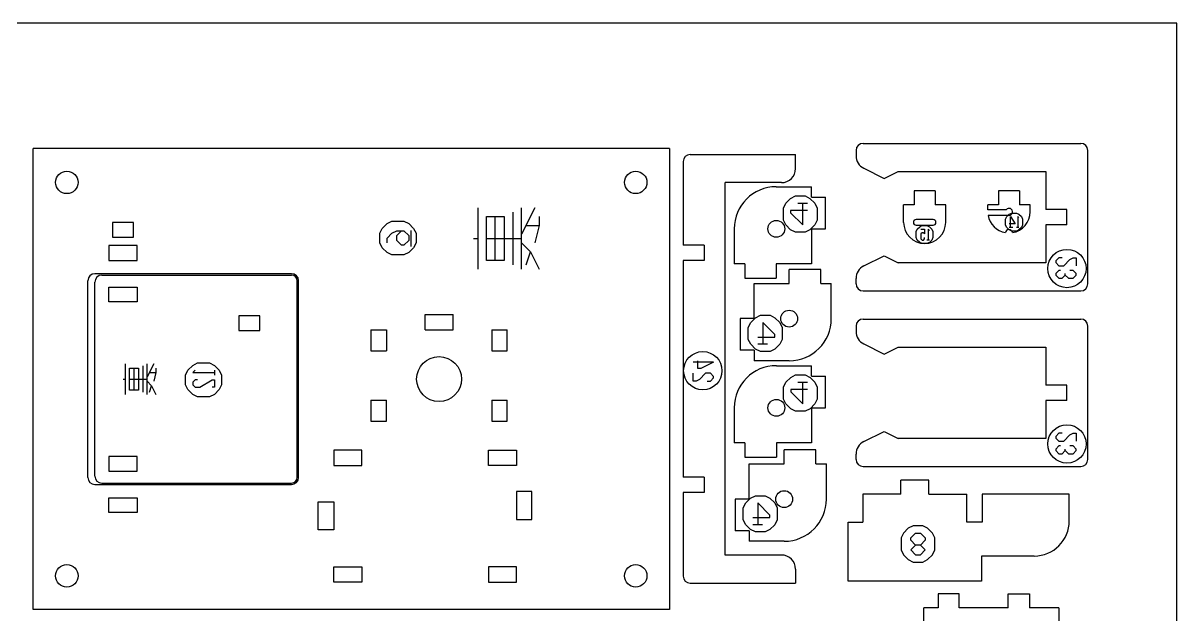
# Model space of a CAD drawing. Units: millimetres on the paper. Extents: x -210 to 68, y -148 to 80.
# Drawn here: x -104.3 to 60, y -12.7 to 71.5 of the extents above; entities that cross this region are included whole.
import ezdxf

# ---------------------------------------------------------------- set-up
doc = ezdxf.new("R2010")
doc.units = ezdxf.units.MM
for name, color, linetype, lineweight in [('1-4_1-4ﾚｲﾔ', 3, 'Continuous', 25), ('1-5_1-5ﾚｲﾔ', 2, 'Continuous', 25), ('7-0', 3, 'Continuous', 25)]:
    doc.layers.add(name, color=color, linetype=linetype, lineweight=lineweight)

msp = doc.modelspace()

# ---------------------------------------------------------------- linework, layer by layer
at = {"layer": '1-4_1-4ﾚｲﾔ'}
for p, q in [((15.318, 54.38), (46.318, 54.38)), ((-12.265, 53.629), (-102.865, 53.629)), ((-102.865, -11.971), (-102.865, 53.629)), ((-9.306, 52.789), (5.694, 52.789)), ((5.694, 50.789), (5.694, 52.789)), ((14.318, 53.38), (14.318, 52.616)), ((47.318, 34.38), (47.318, 53.38)), ((-10.306, 51.789), (-10.306, 39.889)), ((15.424, 50.827), (18.318, 49.38)), ((18.318, 49.38), (20.318, 50.38)), ((20.318, 50.38), (41.318, 50.38)), ((41.318, 50.38), (41.318, 44.98)), ((-4.306, -4.211), (-4.306, 48.789)), ((3.694, 48.789), (-4.306, 48.789)), ((2.955, 48.212), (7.955, 48.212)), ((7.955, 46.712), (7.955, 48.212)), ((7.955, 46.712), (9.955, 46.712)), ((9.955, 42.212), (9.955, 46.712)), ((25.582, 47.631), (22.582, 47.631)), ((22.582, 47.631), (22.582, 45.631)), ((25.582, 47.631), (25.582, 45.631)), ((37.582, 47.631), (34.582, 47.631)), ((34.582, 47.631), (34.582, 45.631)), ((37.582, 47.631), (37.582, 45.631)), ((22.582, 45.631), (21.082, 45.631)), ((21.082, 43.131), (21.082, 45.631)), ((27.082, 45.631), (25.582, 45.631)), ((27.082, 43.131), (27.082, 45.631)), ((34.582, 45.631), (33.082, 45.631)), ((33.082, 44.931), (33.082, 45.631)), ((35.682, 44.931), (33.082, 44.931)), ((39.082, 45.631), (37.582, 45.631)), ((39.082, 44.631), (39.082, 45.631)), ((44.318, 44.98), (41.318, 44.98)), ((44.318, 42.78), (44.318, 44.98)), ((44.318, 42.83), (44.318, 44.93)), ((25.282, 43.531), (22.882, 43.531)), ((22.882, 42.731), (25.282, 42.731)), ((36.082, 44.131), (33.124, 44.131)), ((44.318, 42.78), (41.318, 42.78)), ((41.318, 42.78), (41.318, 37.38)), ((-3.045, 42.212), (-3.045, 37.212)), ((7.955, 42.212), (7.955, 37.212)), ((7.955, 42.212), (9.955, 42.212)), ((-7.306, 39.889), (-10.306, 39.889)), ((-7.306, 39.889), (-7.306, 37.689)), ((-7.306, 39.789), (-7.306, 37.789)), ((15.424, 36.933), (18.318, 38.38)), ((18.318, 38.38), (20.318, 37.38)), ((-7.306, 37.689), (-10.306, 37.689)), ((-10.306, 37.689), (-10.306, 6.889)), ((-1.545, 37.212), (-3.045, 37.212)), ((-1.545, 37.212), (-1.545, 35.212)), ((2.955, 37.212), (2.955, 35.212)), ((7.955, 37.212), (2.955, 37.212)), ((4.791, 34.431), (4.791, 36.431)), ((9.291, 36.431), (4.791, 36.431)), ((9.291, 34.431), (9.291, 36.431)), ((41.318, 37.38), (20.318, 37.38)), ((-95.065, 6.829), (-95.065, 34.829)), ((-66.065, 35.829), (-94.065, 35.829)), ((-94.065, 7.029), (-94.065, 34.629)), ((-93.065, 35.629), (-66.065, 35.629)), ((-65.265, 6.829), (-65.265, 34.829)), ((-65.065, 6.829), (-65.065, 34.829)), ((-1.545, 35.212), (2.955, 35.212)), ((14.318, 34.38), (14.318, 35.144)), ((-0.209, 34.431), (4.791, 34.431)), ((-0.209, 29.431), (-0.209, 34.431)), ((9.291, 34.431), (10.791, 34.431)), ((10.791, 29.431), (10.791, 34.431)), ((15.318, 33.38), (46.318, 33.38)), ((-88.065, 31.829), (-92.065, 31.829)), ((-73.565, 29.829), (-73.565, 27.729)), ((-70.565, 29.829), (-73.565, 29.829)), ((-70.565, 27.729), (-70.565, 29.829)), ((-47.065, 27.829), (-47.065, 30.029)), ((-47.065, 30.029), (-43.065, 30.029)), ((-43.065, 27.829), (-43.065, 30.029)), ((-0.209, 29.431), (-2.209, 29.431)), ((-2.209, 29.431), (-2.209, 24.931)), ((14.318, 28.38), (14.318, 27.616)), ((15.318, 29.38), (46.318, 29.38)), ((47.318, 9.38), (47.318, 28.38)), ((-73.565, 27.729), (-70.565, 27.729)), ((-54.765, 27.829), (-52.565, 27.829)), ((-54.765, 27.829), (-54.765, 24.829)), ((-52.565, 27.829), (-52.565, 24.829)), ((-47.065, 27.829), (-43.065, 27.829)), ((-37.565, 27.829), (-37.565, 24.829)), ((-37.565, 27.829), (-35.365, 27.829)), ((-35.365, 24.829), (-35.365, 27.829)), ((-54.765, 24.829), (-52.565, 24.829)), ((-37.565, 24.829), (-35.365, 24.829)), ((-0.209, 24.931), (-2.209, 24.931)), ((-0.209, 24.931), (-0.209, 23.431)), ((15.424, 25.827), (18.318, 24.38)), ((18.318, 24.38), (20.318, 25.38)), ((20.318, 25.38), (41.318, 25.38)), ((41.318, 25.38), (41.318, 19.98)), ((4.791, 23.431), (-0.209, 23.431)), ((2.966, 22.738), (7.966, 22.738)), ((7.966, 21.238), (7.966, 22.738)), ((7.966, 21.238), (9.966, 21.238)), ((9.966, 16.738), (9.966, 21.238)), ((44.318, 19.98), (41.318, 19.98)), ((44.318, 17.78), (44.318, 19.98)), ((44.318, 17.83), (44.318, 19.93)), ((-54.765, 17.829), (-52.565, 17.829)), ((-54.765, 17.829), (-54.765, 14.829)), ((-52.565, 14.829), (-52.565, 17.829)), ((-37.565, 17.829), (-35.365, 17.829)), ((-35.365, 14.829), (-35.365, 17.829)), ((-3.034, 16.738), (-3.034, 11.738)), ((7.966, 16.738), (7.966, 11.738)), ((7.966, 16.738), (9.966, 16.738)), ((44.318, 17.78), (41.318, 17.78)), ((41.318, 17.78), (41.318, 12.38)), ((-54.765, 14.829), (-52.565, 14.829)), ((15.424, 11.933), (18.318, 13.38)), ((18.318, 13.38), (20.318, 12.38)), ((-1.534, 11.738), (-3.034, 11.738)), ((-1.534, 11.738), (-1.534, 9.738)), ((2.966, 11.738), (2.966, 9.738)), ((7.966, 11.738), (2.966, 11.738)), ((41.318, 12.38), (20.318, 12.38)), ((-60.065, 10.729), (-60.065, 8.529)), ((-56.065, 10.729), (-60.065, 10.729)), ((-56.065, 8.529), (-56.065, 10.729)), ((4.083, 8.747), (4.083, 10.747)), ((8.583, 10.747), (4.083, 10.747)), ((8.583, 8.747), (8.583, 10.747)), ((14.318, 9.38), (14.318, 10.144)), ((-88.065, 9.829), (-92.065, 9.829)), ((-60.065, 8.529), (-56.065, 8.529)), ((-1.534, 9.738), (2.966, 9.738)), ((-0.917, 8.747), (4.083, 8.747)), ((-0.917, 3.747), (-0.917, 8.747)), ((8.583, 8.747), (10.083, 8.747)), ((10.083, 3.747), (10.083, 8.747)), ((15.318, 8.38), (46.318, 8.38)), ((-7.306, 6.889), (-10.306, 6.889)), ((-7.306, 6.889), (-7.306, 4.689)), ((-7.306, 6.789), (-7.306, 4.789)), ((-94.065, 5.829), (-66.065, 5.829)), ((-93.065, 6.029), (-66.065, 6.029)), ((24.668, 6.446), (20.668, 6.446)), ((20.668, 4.446), (20.668, 6.446)), ((24.668, 4.446), (24.668, 6.446)), ((-62.265, 3.379), (-60.065, 3.379)), ((-60.065, 3.379), (-60.065, -0.621)), ((-34.047, 4.829), (-34.047, 0.829)), ((-31.847, 4.829), (-34.047, 4.829)), ((-0.917, 3.747), (-2.917, 3.747)), ((-2.917, 3.747), (-2.917, -0.753)), ((20.668, 4.446), (15.268, 4.446)), ((15.268, 4.446), (15.268, 0.446)), ((24.668, 4.446), (30.068, 4.446)), ((44.668, 0.646), (44.668, 4.446)), ((-88.065, 1.829), (-92.065, 1.829)), ((13.168, -7.954), (13.168, 0.446)), ((13.168, 0.446), (15.268, 0.446)), ((-0.917, -0.753), (-2.917, -0.753)), ((-0.917, -0.753), (-0.917, -2.253)), ((4.083, -2.253), (-0.917, -2.253)), ((3.694, -4.211), (-4.306, -4.211)), ((39.668, -4.354), (32.168, -4.354)), ((32.168, -4.354), (32.168, -7.954)), ((-60.065, -5.871), (-56.065, -5.871)), ((-60.065, -8.071), (-60.065, -5.871)), ((-34.047, -8.071), (-34.047, -5.871)), ((5.694, -6.211), (5.694, -8.211)), ((-38.047, -8.071), (-34.047, -8.071)), ((-9.306, -8.211), (5.694, -8.211)), ((32.168, -7.954), (13.168, -7.954)), ((28.985, -9.736), (25.985, -9.736)), ((25.985, -9.736), (25.985, -11.736)), ((35.985, -9.736), (38.985, -9.736)), ((35.985, -11.736), (35.985, -9.736)), ((38.985, -9.736), (38.985, -11.736)), ((23.985, -15.736), (23.985, -11.736)), ((25.985, -11.736), (23.985, -11.736)), ((43.185, -11.736), (38.985, -11.736))]:
    msp.add_line(p, q, dxfattribs=at)
for points in [[(-12.265, 53.629), (-12.265, -11.971), (-102.865, -11.971)], [(-88.065, 37.829), (-88.065, 39.829), (-92.065, 39.829)], [(-88.065, 39.829), (-92.065, 39.829), (-92.065, 37.829)], [(-92.065, 39.829), (-92.065, 37.729), (-88.065, 37.729), (-88.065, 39.829)], [(-92.065, 31.829), (-92.065, 33.929), (-88.065, 33.929), (-88.065, 31.829)], [(-37.565, 17.829), (-37.565, 14.829), (-35.365, 14.829)], [(-92.065, 9.829), (-92.065, 7.729), (-88.065, 7.729), (-88.065, 9.829)], [(-92.065, 1.829), (-92.065, 3.929), (-88.065, 3.929), (-88.065, 1.829)], [(-60.065, -0.621), (-62.265, -0.621), (-62.265, 3.379)], [(-34.047, 0.829), (-31.847, 0.829), (-31.847, 4.829)], [(-7.306, 4.689), (-10.306, 4.689), (-10.306, -7.211)], [(32.268, 0.446), (30.068, 0.446), (30.068, 4.446)], [(44.668, 4.446), (32.268, 4.446), (32.268, 0.446)], [(-56.065, -5.871), (-56.065, -8.071), (-60.065, -8.071)], [(-34.047, -5.871), (-38.047, -5.871), (-38.047, -8.071)], [(35.985, -11.736), (28.985, -11.736), (28.985, -9.736)], [(43.185, -11.736), (43.185, -24.136), (25.985, -24.136)]]:
    msp.add_lwpolyline(points, dxfattribs=at)
for points in [[(-88.565, 43.129), (-91.565, 43.129), (-91.565, 41.029), (-88.565, 41.029)], [(-38.047, 8.529), (-38.047, 10.729), (-34.047, 10.729), (-34.047, 8.529)]]:
    msp.add_lwpolyline(points, close=True, dxfattribs=at)
for centre, radius in [((-98.065, 48.829), 1.6), ((-17.065, 48.829), 1.6), ((2.955, 42.212), 1.2), ((4.791, 29.431), 1.2), ((-45.065, 20.829), 3.2), ((2.966, 16.738), 1.2), ((4.083, 3.747), 1.2), ((-98.065, -7.171), 1.6), ((-17.065, -7.171), 1.6)]:
    msp.add_circle(centre, radius, dxfattribs=at)
for centre, radius, start, end in [((15.318, 53.38), 1, 90, 180), ((46.318, 53.38), 1, 0, 90), ((-9.306, 51.789), 1, 90, 180), ((16.318, 52.616), 2, 180, 243.43495), ((3.694, 50.789), 2, 270, 0), ((2.955, 42.212), 6, 90, 180), ((36.082, 44.631), 0.5, 270, 143.1301), ((36.082, 44.631), 3, 279.56038, 0), ((24.082, 43.131), 3, 180, 0), ((22.882, 43.131), 0.4, 90, 270), ((25.282, 43.131), 0.4, 270, 90), ((36.082, 44.631), 3, 189.59407, 260.43962), ((36.082, 41.631), 0.5, 4.78019, 175.21981), ((16.318, 35.144), 2, 116.56505, 180), ((-94.065, 34.829), 1, 90, 180), ((-93.065, 34.629), 1, 90, 180), ((-66.065, 34.829), 1, 0, 90), ((-66.065, 34.829), 0.8, 0, 90), ((15.318, 34.38), 1, 180, 270), ((46.318, 34.38), 1, 270, 0), ((4.791, 29.431), 6, 270, 0), ((15.318, 28.38), 1, 90, 180), ((46.318, 28.38), 1, 0, 90), ((16.318, 27.616), 2, 180, 243.43495), ((2.966, 16.738), 6, 90, 180), ((16.318, 10.144), 2, 116.56505, 180), ((15.318, 9.38), 1, 180, 270), ((46.318, 9.38), 1, 270, 0), ((-94.065, 6.829), 1, 180, 270), ((-93.065, 7.029), 1, 180, 270), ((-66.065, 6.829), 1, 270, 0), ((-66.065, 6.829), 0.8, 270, 0), ((4.083, 3.747), 6, 270, 0), ((39.668, 0.646), 5, 270, 0), ((3.694, -6.211), 2, 0, 90), ((-9.306, -7.211), 1, 180, 270)]:
    msp.add_arc(centre, radius, start, end, dxfattribs=at)
at = {"layer": '1-5_1-5ﾚｲﾔ'}
for p, q in [((-39.556, 45.204), (-39.556, 36.454)), ((-34.556, 44.579), (-34.556, 37.079)), ((-33.306, 36.454), (-33.306, 45.204)), ((-31.431, 45.204), (-33.306, 41.454)), ((6.028, 45.859), (7.403, 45.859)), ((-37.056, 37.704), (-37.056, 43.954)), ((-49.074, 41.966), (-49.074, 39.709)), ((-32.681, 42.704), (-30.806, 42.704)), ((36.644, 42.404), (36.129, 42.404)), ((37.504, 42.404), (37.16, 42.404)), ((-40.181, 40.829), (-39.556, 40.829)), ((-38.306, 40.829), (-33.306, 40.829)), ((24.752, 40.621), (24.408, 40.621)), ((-32.681, 37.079), (-32.056, 38.954)), ((1.718, 25.784), (0.343, 25.784)), ((-89.752, 23.016), (-89.752, 18.641)), ((-85.69, 23.016), (-86.627, 21.141)), ((-86.627, 18.641), (-86.627, 23.016)), ((-80.145, 22.781), (-79.457, 23.124)), ((-79.457, 23.124), (-77.738, 23.124)), ((-77.738, 23.124), (-77.051, 22.781)), ((-5.987, 23.221), (-8.892, 23.221)), ((-89.127, 22.391), (-87.877, 22.391)), ((-89.127, 19.266), (-89.127, 22.391)), ((-88.502, 19.266), (-88.502, 22.391)), ((-87.877, 22.391), (-87.877, 19.266)), ((-87.252, 22.704), (-87.252, 18.954)), ((-86.315, 21.766), (-85.377, 21.766)), ((-85.377, 21.766), (-85.69, 20.516)), ((-85.377, 22.391), (-85.377, 21.766)), ((-81.176, 21.406), (-80.832, 22.093)), ((-81.176, 20.031), (-81.176, 21.406)), ((-80.832, 22.093), (-80.145, 22.781)), ((-79.801, 22.093), (-80.145, 21.749)), ((-80.145, 21.749), (-77.051, 21.749)), ((-77.051, 22.781), (-76.363, 22.093)), ((-77.051, 22.093), (-77.051, 21.406)), ((-76.363, 22.093), (-76.02, 21.406)), ((-76.02, 21.406), (-76.02, 20.031)), ((-90.065, 20.829), (-89.752, 20.829)), ((-89.127, 20.829), (-86.627, 20.829)), ((-86.627, 20.516), (-86.002, 19.891)), ((-80.832, 19.343), (-81.176, 20.031)), ((-79.801, 20.718), (-80.145, 20.374)), ((-80.145, 20.374), (-80.145, 20.031)), ((-80.145, 20.031), (-79.801, 19.687)), ((-79.457, 20.718), (-79.801, 20.718)), ((-79.113, 19.687), (-77.395, 20.718)), ((-77.395, 20.718), (-77.051, 20.718)), ((-77.051, 20.718), (-77.051, 19.687)), ((-76.02, 20.031), (-76.363, 19.343)), ((6.039, 20.385), (7.414, 20.385)), ((-87.877, 19.266), (-89.127, 19.266)), ((-80.145, 18.656), (-80.832, 19.343)), ((-79.457, 18.312), (-80.145, 18.656)), ((-79.801, 19.687), (-79.113, 19.687)), ((-77.738, 18.312), (-79.457, 18.312)), ((-77.051, 18.656), (-77.738, 18.312)), ((-77.051, 19.687), (-77.395, 19.687)), ((-76.363, 19.343), (-77.051, 18.656)), ((1.01, 0.1), (-0.365, 0.1))]:
    msp.add_line(p, q, dxfattribs=at)
for points in [[(5.684, 41.734), (4.997, 42.078), (4.309, 42.765), (3.965, 43.453), (3.965, 45.172), (4.309, 45.859), (4.997, 46.547), (5.684, 46.89), (7.059, 46.89), (7.747, 46.547), (8.434, 45.859), (8.778, 45.172), (8.778, 43.453), (8.434, 42.765), (7.747, 42.078), (7.059, 41.734)], [(37.16, 44.467), (37.504, 44.295), (37.848, 43.951), (38.019, 43.607), (38.019, 42.748), (37.848, 42.404), (37.504, 42.06), (37.16, 41.888), (36.473, 41.888), (36.129, 42.06), (35.785, 42.404), (35.613, 42.748), (35.613, 43.607), (35.785, 43.951), (36.129, 44.295), (36.473, 44.467)], [(-53.504, 41.589), (-53.16, 42.277), (-52.472, 42.964), (-51.785, 43.308), (-50.066, 43.308), (-49.379, 42.964), (-48.691, 42.277), (-48.347, 41.589), (-48.347, 40.214), (-48.691, 39.527), (-49.379, 38.839), (-50.066, 38.495), (-51.785, 38.495), (-52.472, 38.839), (-53.16, 39.527), (-53.504, 40.214)], [(-35.806, 37.704), (-38.306, 37.704), (-38.306, 43.954), (-35.806, 43.954)], [(24.408, 42.684), (24.752, 42.512), (25.095, 42.168), (25.267, 41.825), (25.267, 40.965), (25.095, 40.621), (24.752, 40.278), (24.408, 40.106), (23.72, 40.106), (23.377, 40.278), (23.033, 40.621), (22.861, 40.965), (22.861, 41.825), (23.033, 42.168), (23.377, 42.512), (23.72, 42.684)], [(2.062, 29.909), (2.75, 29.565), (3.437, 28.878), (3.781, 28.19), (3.781, 26.472), (3.437, 25.784), (2.75, 25.097), (2.062, 24.753), (0.687, 24.753), (0, 25.097), (-0.688, 25.784), (-1.032, 26.472), (-1.032, 28.19), (-0.688, 28.878), (0, 29.565), (0.687, 29.909)], [(5.695, 16.26), (5.008, 16.604), (4.32, 17.291), (3.977, 17.979), (3.977, 19.698), (4.32, 20.385), (5.008, 21.073), (5.695, 21.416), (7.07, 21.416), (7.758, 21.073), (8.445, 20.385), (8.789, 19.698), (8.789, 17.979), (8.445, 17.291), (7.758, 16.604), (7.07, 16.26)], [(1.354, 4.225), (2.042, 3.882), (2.729, 3.194), (3.073, 2.507), (3.073, 0.788), (2.729, 0.1), (2.042, -0.587), (1.354, -0.931), (-0.021, -0.931), (-0.708, -0.587), (-1.396, 0.1), (-1.74, 0.788), (-1.74, 2.507), (-1.396, 3.194), (-0.708, 3.882), (-0.021, 4.225)], [(23.809, -5.214), (24.497, -4.87), (25.184, -4.182), (25.528, -3.495), (25.528, -1.776), (25.184, -1.089), (24.497, -0.401), (23.809, -0.057), (22.434, -0.057), (21.747, -0.401), (21.059, -1.089), (20.716, -1.776), (20.716, -3.495), (21.059, -4.182), (21.747, -4.87), (22.434, -5.214)]]:
    msp.add_lwpolyline(points, close=True, dxfattribs=at)
for points in [[(7.403, 44.828), (4.997, 44.828), (4.997, 44.484), (6.715, 42.765), (6.715, 45.859)], [(-30.806, 43.954), (-30.806, 42.704), (-31.431, 40.204)], [(36.301, 42.404), (36.301, 43.951), (36.988, 42.92), (36.129, 42.92)], [(37.504, 43.779), (37.332, 43.951), (37.332, 42.404)], [(-52.472, 40.214), (-52.472, 40.902), (-51.785, 41.589), (-51.097, 41.933), (-50.066, 41.933), (-49.379, 41.245), (-49.379, 40.558), (-50.066, 39.87), (-50.41, 39.87), (-51.097, 40.558), (-51.097, 41.245), (-50.41, 41.933)], [(23.549, 42.168), (24.064, 42.168), (24.064, 41.481), (23.892, 41.653), (23.72, 41.653), (23.549, 41.481), (23.549, 40.793), (23.72, 40.621), (23.892, 40.621), (24.064, 40.793), (24.064, 40.965)], [(24.752, 41.996), (24.58, 42.168), (24.58, 40.621)], [(-33.306, 40.204), (-32.056, 38.954), (-30.806, 36.454)], [(43.651, 38.087), (43.204, 38.087), (42.757, 37.64), (42.757, 37.416), (43.204, 36.969), (43.874, 36.969), (44.768, 37.863), (45.215, 38.087), (45.662, 38.087), (45.662, 36.969)], [(43.428, 36.299), (43.204, 36.299), (42.757, 35.852), (42.757, 35.629), (43.204, 35.182), (43.651, 35.182), (44.098, 35.629), (44.098, 35.852)], [(44.098, 35.629), (44.545, 35.182), (45.215, 35.182), (45.662, 35.629), (45.662, 35.852), (45.215, 36.299), (44.768, 36.299)], [(0.343, 26.815), (2.75, 26.815), (2.75, 27.159), (1.031, 28.878), (1.031, 25.784)], [(-5.987, 23.221), (-7.775, 22.327), (-8.221, 22.327), (-8.221, 23.444)], [(-6.881, 20.54), (-6.434, 20.54), (-5.987, 20.987), (-5.987, 21.21), (-6.434, 21.657), (-7.104, 21.657), (-7.998, 20.763), (-8.445, 20.54), (-8.892, 20.54), (-8.892, 21.657)], [(-86.315, 18.954), (-86.002, 19.891), (-85.377, 18.641)], [(7.414, 19.354), (5.008, 19.354), (5.008, 19.01), (6.727, 17.291), (6.727, 20.385)], [(43.651, 13.112), (43.204, 13.112), (42.757, 12.665), (42.757, 12.441), (43.204, 11.994), (43.874, 11.994), (44.768, 12.888), (45.215, 13.112), (45.662, 13.112), (45.662, 11.994)], [(43.428, 11.324), (43.204, 11.324), (42.757, 10.877), (42.757, 10.654), (43.204, 10.207), (43.651, 10.207), (44.098, 10.654), (44.098, 10.877)], [(44.098, 10.654), (44.545, 10.207), (45.215, 10.207), (45.662, 10.654), (45.662, 10.877), (45.215, 11.324), (44.768, 11.324)], [(-0.365, 1.132), (2.042, 1.132), (2.042, 1.475), (0.323, 3.194), (0.323, 0.1)], [(22.778, -4.182), (23.466, -4.182), (24.153, -3.495), (23.466, -2.807), (22.778, -2.807), (22.091, -2.12), (22.091, -1.776), (22.778, -1.089), (23.466, -1.089), (24.153, -1.776), (24.153, -2.12), (23.466, -2.807)], [(22.778, -2.807), (22.091, -3.495), (22.778, -4.182)]]:
    msp.add_lwpolyline(points, dxfattribs=at)
for centre in [(44.338, 36.566), (-7.51, 22.025), (44.338, 11.591)]:
    msp.add_circle(centre, 2.73, dxfattribs=at)
at = {"layer": '7-0'}
for p, q in [((60, 71.5), (-210, 71.5)), ((60, -148.5), (60, 71.5))]:
    msp.add_line(p, q, dxfattribs=at)

doc.saveas('drawing.dxf')
